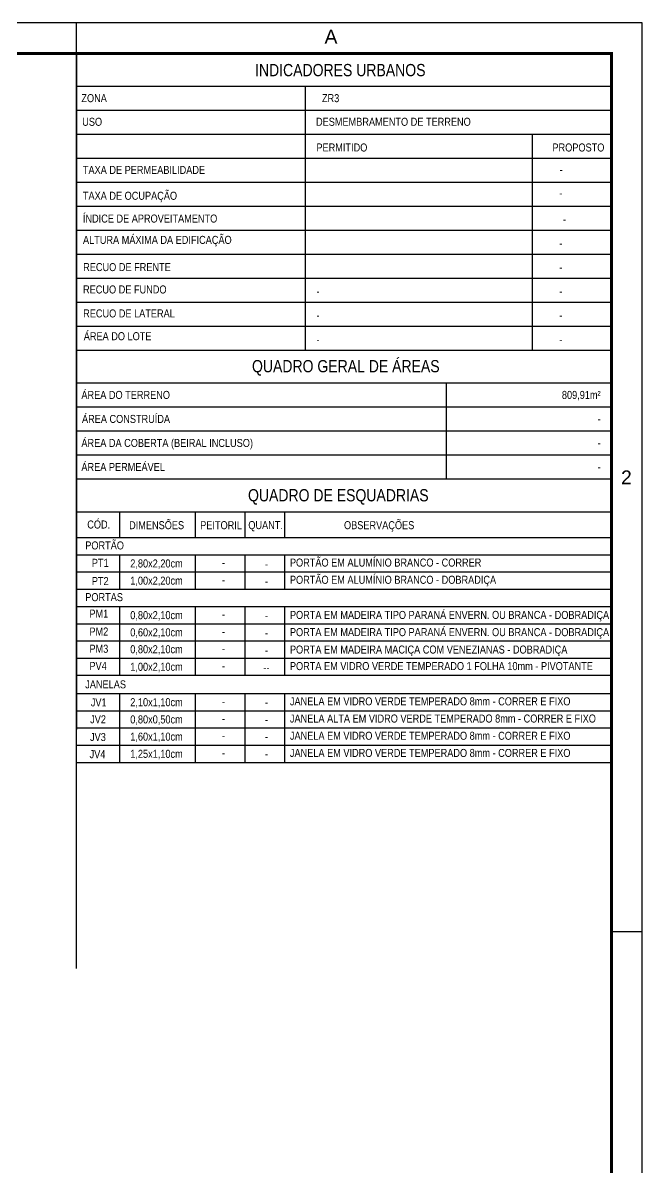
# Model space of a CAD drawing. Header units: millimetres. Extents: x 0 to 5100, y -1 to 1869.
# Drawn here: x 2431.3 to 2557.7, y 965.2 to 1198.6 of the extents above; entities that cross this region are included whole.
import ezdxf
from ezdxf.enums import TextEntityAlignment as Align

# ---------------------------------------------------------------- set-up
doc = ezdxf.new("R2010")
doc.units = ezdxf.units.MM
doc.header["$LTSCALE"] = 20
for name, color, linetype in [('A-PEN-Y', 2, 'Continuous'), ('E-txt-g', 3, 'Continuous'), ('P2', 1, 'Continuous'), ('TEXTO', 3, 'Continuous')]:
    doc.layers.add(name, color=color, linetype=linetype)
doc.styles.add('ARIAL', font='arial.ttf', dxfattribs={"height": 2})
doc.styles.add('F2', font='ARIALN.TTF')

# ---------------------------------------------------------------- blocks, each defined once
blk = doc.blocks.new('PRANCHA')
at = {"color": 7}
for p, q in [((65.6, 58.4), (65.6, 59.4)), ((83.1, 29.7), (84.1, 29.7))]:
    blk.add_line(p, q, dxfattribs=at)
blk.add_lwpolyline([(0, 0), (84.1, 0), (84.1, 59.4), (0, 59.4)], close=True, dxfattribs=at)
at = {"color": 1, "const_width": 0.1}
blk.add_lwpolyline([(2.5, 58.4), (83.1, 58.4), (83.1, 1), (2.5, 1)], close=True, dxfattribs=at)
at = {"color": 7, "linetype": 'Continuous', "style": 'ARIAL'}
for s, p in [('A', (73.925, 58.95)), ('2', (83.586, 44.55))]:
    blk.add_text(s, height=0.45, dxfattribs=at).set_placement(p, align=Align.MIDDLE)

msp = doc.modelspace()

# ---------------------------------------------------------------- linework, layer by layer
at = {"layer": 'A-PEN-Y'}
for p, q in [((2442.226, 1185.675), (2551.451, 1185.675)), ((2442.226, 1180.777), (2551.451, 1180.777)), ((2442.226, 1175.878), (2551.451, 1175.878)), ((2442.226, 1170.98), (2551.451, 1170.98)), ((2442.226, 1131.791), (2551.451, 1131.791)), ((2442.226, 1125.138), (2551.451, 1125.138)), ((2442.226, 1105.543), (2551.451, 1105.543)), ((2442.226, 1098.85), (2551.729, 1098.85)), ((2442.226, 1093.587), (2551.729, 1093.587)), ((2442.226, 1090.078), (2551.729, 1090.078)), ((2442.226, 1083.061), (2551.729, 1083.061)), ((2442.226, 1083.061), (2551.729, 1083.061)), ((2442.226, 1083.061), (2551.729, 1083.061)), ((2442.226, 1083.061), (2551.729, 1083.061)), ((2442.226, 1079.529), (2551.729, 1079.529)), ((2442.226, 1065.494), (2551.729, 1065.494)), ((2442.226, 1065.494), (2551.729, 1065.494)), ((2442.226, 1061.771), (2551.729, 1061.771))]:
    msp.add_line(p, q, dxfattribs=at)
at = {"layer": 'A-PEN-Y', "color": 7}
for p, q in [((2488.913, 1185.675), (2488.913, 1131.791)), ((2535.237, 1175.878), (2535.237, 1131.791)), ((2442.226, 1166.081), (2551.451, 1166.081)), ((2442.226, 1161.183), (2551.451, 1161.183)), ((2442.226, 1156.284), (2551.451, 1156.284)), ((2442.226, 1156.284), (2551.451, 1156.284)), ((2442.226, 1156.284), (2551.451, 1156.284)), ((2442.226, 1156.284), (2551.451, 1156.284)), ((2442.226, 1156.284), (2551.451, 1156.284)), ((2442.226, 1156.284), (2551.451, 1156.284)), ((2442.226, 1156.284), (2551.451, 1156.284)), ((2442.226, 1151.386), (2551.451, 1151.386)), ((2442.226, 1146.487), (2551.451, 1146.487)), ((2442.226, 1146.487), (2551.451, 1146.487)), ((2442.226, 1141.589), (2551.451, 1141.589)), ((2442.226, 1141.589), (2551.451, 1141.589)), ((2442.226, 1136.69), (2551.451, 1136.69)), ((2517.695, 1125.138), (2517.695, 1105.543)), ((2442.226, 1120.239), (2551.451, 1120.239)), ((2442.226, 1115.34), (2551.451, 1115.34)), ((2442.226, 1110.442), (2551.451, 1110.442)), ((2442.226, 1105.543), (2551.451, 1105.543)), ((2451.086, 1093.587), (2451.086, 1098.85)), ((2466.569, 1093.587), (2466.569, 1098.85)), ((2476.664, 1093.587), (2476.664, 1098.85)), ((2484.771, 1093.587), (2484.771, 1098.85)), ((2451.086, 1086.57), (2451.086, 1090.078)), ((2466.569, 1086.57), (2466.569, 1090.078)), ((2476.664, 1086.57), (2476.664, 1090.078)), ((2484.769, 1086.57), (2484.769, 1090.078)), ((2442.226, 1086.57), (2551.729, 1086.57)), ((2442.226, 1086.57), (2551.729, 1086.57)), ((2442.226, 1086.57), (2551.729, 1086.57)), ((2442.226, 1086.57), (2551.729, 1086.57)), ((2451.086, 1083.061), (2451.086, 1086.57)), ((2466.569, 1083.061), (2466.569, 1086.57)), ((2476.664, 1083.061), (2476.664, 1086.57)), ((2484.769, 1083.061), (2484.769, 1086.57)), ((2451.086, 1065.494), (2451.086, 1079.529)), ((2466.569, 1065.494), (2466.569, 1079.529)), ((2476.664, 1065.494), (2476.664, 1079.529)), ((2484.769, 1065.494), (2484.769, 1079.529)), ((2442.226, 1076.02), (2551.729, 1076.02)), ((2442.226, 1072.511), (2551.729, 1072.511)), ((2442.226, 1069.003), (2551.729, 1069.003)), ((2442.226, 1069.003), (2551.729, 1069.003)), ((2451.086, 1069.003), (2451.086, 1069.066)), ((2451.086, 1047.736), (2451.086, 1061.771)), ((2466.569, 1047.736), (2466.569, 1061.771)), ((2476.664, 1047.736), (2476.664, 1061.771)), ((2484.769, 1058.262), (2484.769, 1061.771)), ((2442.226, 1058.262), (2551.729, 1058.262)), ((2442.226, 1058.262), (2551.729, 1058.262)), ((2484.769, 1054.754), (2484.769, 1058.262)), ((2442.226, 1054.754), (2551.729, 1054.754)), ((2442.226, 1054.754), (2551.729, 1054.754)), ((2484.769, 1051.245), (2484.769, 1054.754)), ((2442.226, 1051.245), (2551.729, 1051.245)), ((2442.226, 1051.245), (2551.729, 1051.245)), ((2484.769, 1047.736), (2484.769, 1051.245)), ((2484.769, 1047.736), (2484.769, 1047.736))]:
    msp.add_line(p, q, dxfattribs=at)
at = {"layer": 'A-PEN-Y', "color": 2}
msp.add_line((2442.226, 1047.736), (2551.729, 1047.736), dxfattribs=at)
msp.add_line((2442.226, 1047.736), (2551.729, 1047.736), dxfattribs=at)
msp.add_line((2442.226, 1047.736), (2551.729, 1047.736), dxfattribs=at)
at = {"layer": 'P2'}
for p, q in [((2442.226, 1192.334), (2442.226, 1054.46)), ((2442.226, 1005.716), (2442.226, 1192.334))]:
    msp.add_line(p, q, dxfattribs=at)
at = {"layer": 'P2', "color": 2}
msp.add_line((2442.226, 1047.736), (2551.729, 1047.736), dxfattribs=at)

# ---------------------------------------------------------------- block references
at = {"xscale": 6.241418187981083, "yscale": 6.241418187981083, "zscale": 6.241418187981083}
msp.add_blockref('PRANCHA', (2032.789, 827.835), dxfattribs=at)

# ---------------------------------------------------------------- texts
at = {"layer": 'A-PEN-Y', "color": 7, "style": 'F2'}
for s, height, p in [('TAXA DE PERMEABILIDADE', 1.63284, (2443.55, 1167.762)), ('TAXA DE OCUPAÇÃO', 1.63284, (2443.55, 1162.495)), ('ÍNDICE DE APROVEITAMENTO', 1.63284, (2443.55, 1157.842)), ('-', 1.633, (2541.534, 1157.726)), ('ALTURA MÁXIMA DA EDIFICAÇÃO', 1.63284, (2443.578, 1153.493)), ('-', 1.633, (2540.787, 1152.793)), ('-', 1.633, (2540.787, 1147.895)), ('-', 1.633, (2491.225, 1142.996)), ('RECUO DE LATERAL', 1.63284, (2443.612, 1138.497)), ('-', 1.633, (2491.225, 1138.098)), ('-', 1.633, (2491.225, 1133.199))]:
    msp.add_text(s, height=height, dxfattribs=at).set_placement(p)
at = {"layer": 'A-PEN-Y', "color": 2, "style": 'F2'}
for s, p in [('DIMENSÕES', (2452.985, 1095.3)), ('PEITORIL', (2467.492, 1095.3)), ('QUANT.', (2477.317, 1095.316))]:
    msp.add_text(s, height=1.6328, dxfattribs=at).set_placement(p)
at = {"layer": 'E-txt-g', "color": 2, "style": 'F2'}
for s, height, p in [('ZONA', 1.6328, (2443.247, 1182.406)), ('USO', 1.6328, (2443.421, 1177.587)), ('DESMEMBRAMENTO DE TERRENO ', 1.63284, (2491.132, 1177.587)), ('PERMITIDO', 1.6328, (2491.217, 1172.343)), ('PROPOSTO', 1.6328, (2539.389, 1172.343)), ('OBSERVAÇÕES', 1.63284, (2496.849, 1095.3))]:
    msp.add_text(s, height=height, dxfattribs=at).set_placement(p)
msp.add_text('ZR3', height=1.6328, dxfattribs=at).set_placement((2495.877, 1182.406), align=Align.RIGHT)
at = {"layer": 'E-txt-g', "color": 7, "style": 'F2'}
for s, height, p in [('-', 1.633, (2540.862, 1167.856)), ('-', 1.633, (2540.782, 1163.031)), ('RECUO DE FRENTE', 1.63284, (2443.617, 1147.947)), ('RECUO DE FUNDO', 1.63284, (2443.59, 1143.385)), ('-', 1.633, (2540.787, 1142.996)), ('-', 1.633, (2540.787, 1138.098)), ('ÁREA DO LOTE', 1.63284, (2443.727, 1133.847)), ('-', 1.633, (2540.787, 1133.199)), ('ÁREA DO TERRENO', 1.63284, (2443.247, 1121.868)), ('ÁREA CONSTRUÍDA', 1.63284, (2443.37, 1116.969)), ('ÁREA DA COBERTA (BEIRAL INCLUSO)', 1.63284, (2443.247, 1112.071)), ('ÁREA PERMEÁVEL', 1.63284, (2443.247, 1107.172)), ('PORTÃO', 1.6328, (2444.037, 1091.17)), ('PT1', 1.6328, (2445.376, 1087.617)), ('PORTÃO EM ALUMÍNIO BRANCO - CORRER', 1.63284, (2485.808, 1087.671)), ('PT2', 1.6328, (2445.376, 1083.901)), ('PORTÃO EM ALUMÍNIO BRANCO - DOBRADIÇA', 1.63284, (2485.808, 1084.162)), ('PORTAS', 1.6328, (2444.037, 1080.621)), ('PM1', 1.6328, (2444.888, 1077.256)), ('PORTA EM MADEIRA TIPO PARANÁ ENVERN. OU BRANCA - DOBRADIÇA', 1.63284, (2485.808, 1076.99)), ('PM2', 1.6328, (2444.888, 1073.603)), ('PORTA EM MADEIRA TIPO PARANÁ ENVERN. OU BRANCA - DOBRADIÇA', 1.63284, (2485.808, 1073.481)), ('PM3', 1.6328, (2444.888, 1070.095)), ('PORTA EM MADEIRA MACIÇA COM VENEZIANAS - DOBRADIÇA', 1.63284, (2485.808, 1069.925)), ('PV4', 1.6328, (2444.888, 1066.586)), ('PORTA EM VIDRO VERDE TEMPERADO 1 FOLHA 10mm - PIVOTANTE', 1.63284, (2485.808, 1066.557)), ('JANELAS', 1.6328, (2444.033, 1062.825)), ('JV1', 1.6328, (2445.168, 1059.153)), ('JANELA EM VIDRO VERDE TEMPERADO 8mm - CORRER E FIXO', 1.63284, (2485.808, 1059.363)), ('JV2', 1.6328, (2445.033, 1055.697)), ('JANELA ALTA EM VIDRO VERDE TEMPERADO 8mm - CORRER E FIXO', 1.63284, (2485.808, 1055.855)), ('JV3', 1.6328, (2445.012, 1052.087)), ('JANELA EM VIDRO VERDE TEMPERADO 8mm - CORRER E FIXO', 1.63284, (2485.808, 1052.346)), ('JANELA EM VIDRO VERDE TEMPERADO 8mm - CORRER E FIXO', 1.63284, (2485.808, 1048.837)), ('JV4', 1.6328, (2444.924, 1048.588))]:
    msp.add_text(s, height=height, dxfattribs=at).set_placement(p)
for s, height, p in [('809,91m²', 1.6328, (2549.219, 1121.868)), ('-', 1.633, (2549.219, 1116.969)), ('-', 1.633, (2549.219, 1112.071)), ('-', 1.633, (2549.219, 1107.172))]:
    msp.add_text(s, height=height, dxfattribs=at).set_placement(p, align=Align.RIGHT)
at = {"layer": 'E-txt-g', "color": 2, "style": 'F2'}
msp.add_text('CÓD.', height=1.6328, dxfattribs=at).set_placement((2446.78, 1095.437), align=Align.CENTER)
at = {"layer": 'E-txt-g', "color": 7, "style": 'F2'}
for s, height, p in [('2,80x2,20cm', 1.63284, (2458.577, 1087.493)), ('-', 1.633, (2472.228, 1087.662)), ('-', 1.633, (2481.016, 1087.365)), ('1,00x2,20cm', 1.63284, (2458.577, 1083.984)), ('-', 1.633, (2472.228, 1084.153)), ('-', 1.633, (2481.016, 1083.856)), ('0,80x2,10cm', 1.63284, (2458.577, 1076.943)), ('-', 1.633, (2472.228, 1077.112)), ('-', 1.633, (2481.016, 1076.816)), ('0,60x2,10cm', 1.63284, (2458.577, 1073.434)), ('-', 1.633, (2472.228, 1073.603)), ('-', 1.633, (2481.016, 1073.307)), ('0,80x2,10cm', 1.63284, (2458.577, 1069.989)), ('-', 1.633, (2472.228, 1070.095)), ('-', 1.633, (2481.016, 1069.798)), ('1,00x2,10cm', 1.63284, (2458.577, 1066.417)), ('-', 1.633, (2472.228, 1066.586)), ('--', 1.6328, (2481.016, 1066.289)), ('2,10x1,10cm', 1.63284, (2458.577, 1059.185)), ('-', 1.633, (2472.228, 1059.354)), ('-', 1.633, (2481.016, 1059.17)), ('0,80x0,50cm', 1.63284, (2458.577, 1055.677)), ('-', 1.633, (2472.228, 1055.845)), ('-', 1.633, (2481.016, 1055.661)), ('1,60x1,10cm', 1.63284, (2458.577, 1052.168)), ('-', 1.633, (2472.228, 1052.337)), ('-', 1.633, (2481.016, 1052.152)), ('1,25x1,10cm', 1.63284, (2458.577, 1048.659)), ('-', 1.633, (2472.228, 1048.828)), ('-', 1.633, (2481.016, 1048.644))]:
    msp.add_text(s, height=height, dxfattribs=at).set_placement(p, align=Align.CENTER)
at = {"layer": 'TEXTO', "color": 2, "style": 'F2'}
for s, p in [('INDICADORES URBANOS', (2496.084, 1187.697)), ('QUADRO GERAL DE ÁREAS', (2497.213, 1127.302))]:
    msp.add_text(s, height=2.49657, dxfattribs=at).set_placement(p, align=Align.CENTER)
msp.add_text('QUADRO DE ESQUADRIAS', height=2.49657, dxfattribs=at).set_placement((2477.255, 1100.975))

doc.saveas('drawing.dxf')
